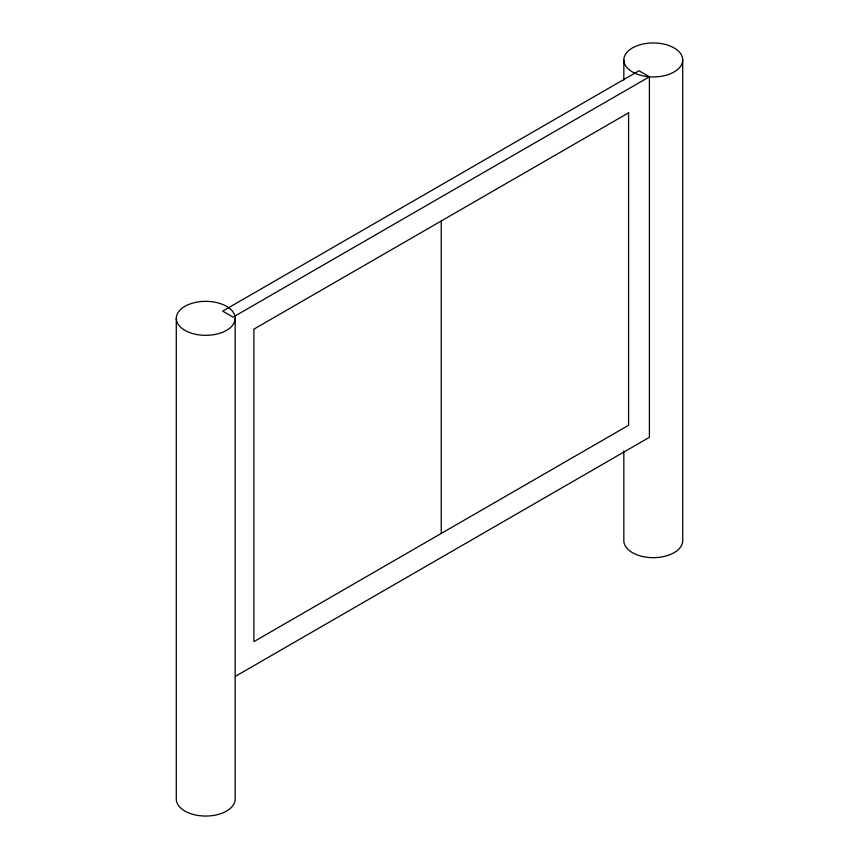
<?xml version="1.0" encoding="UTF-8"?>
<svg xmlns="http://www.w3.org/2000/svg" width="859" height="859" viewBox="0 0 859 859"><rect width="100%" height="100%" fill="white"/><g stroke="black" fill="none" stroke-linecap="round" stroke-linejoin="round"><path stroke-width="1.29" d="M649.404 76.773L233.09 317.132L222.674 311.119L638.999 70.76L649.404 76.773L649.404 437.317L235.409 676.334M682.712 59.947A29.442 16.997 0 0 1 638.548 74.669A29.442 16.997 0 0 1 638.548 45.226A29.442 16.997 0 0 1 682.712 59.947L682.712 540.665A29.442 16.997 0 0 1 653.269 557.663A29.442 16.997 0 0 1 623.827 540.665L623.827 450.954M623.827 59.947L623.827 80.027M441.247 220.988L441.247 533.46M235.173 318.335A29.442 16.997 0 0 1 191.009 333.045A29.442 16.997 0 0 1 191.009 303.614A29.442 16.997 0 0 1 235.173 318.335L235.173 799.053A29.442 16.997 0 0 1 205.73 816.05A29.442 16.997 0 0 1 176.288 799.053L176.288 318.335M628.584 112.83L253.899 329.147L253.899 641.619L628.584 425.291L628.584 112.83"/></g></svg>
